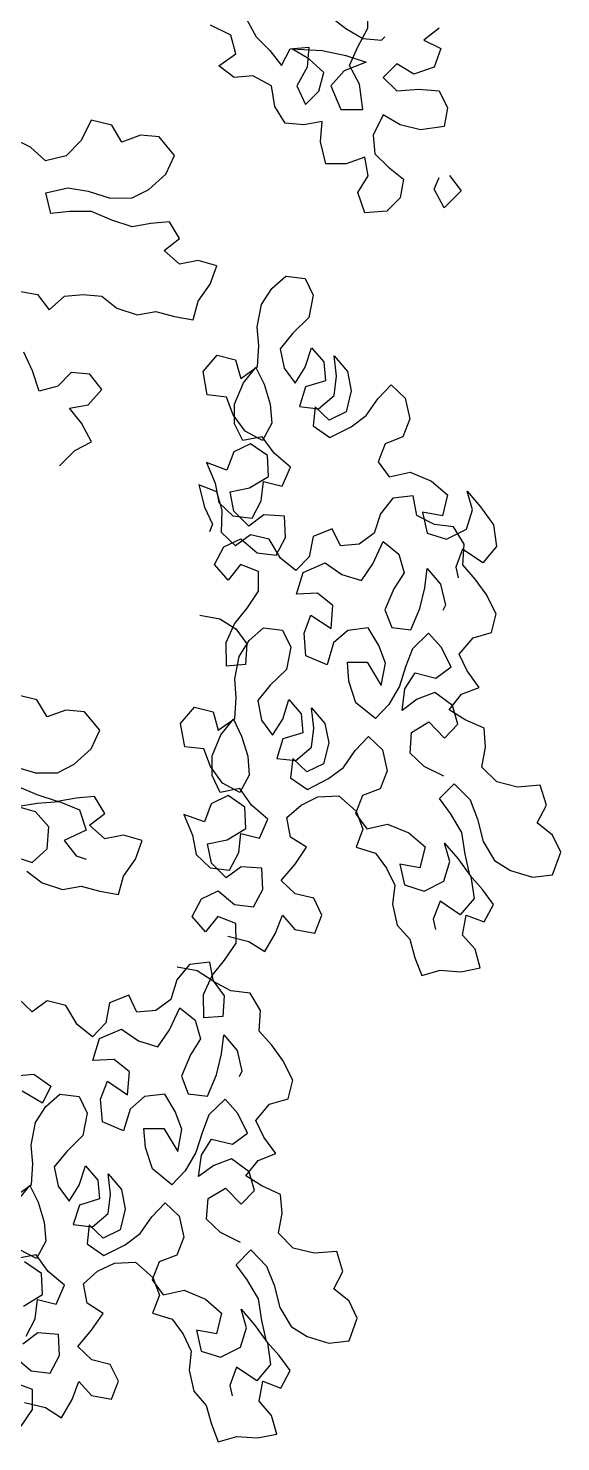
# Model space of a CAD drawing. Header units: metres. Extents: x -0.9 to 19.5, y 0 to 10.1.
# Drawn here: x 18.359 to 19.507, y 4.629 to 7.676 of the extents above; entities that cross this region are included whole.
import ezdxf

# ---------------------------------------------------------------- set-up
doc = ezdxf.new("R2010")
doc.units = ezdxf.units.M
doc.layers.add('ceco.net 89', color=7, linetype='Continuous')

msp = doc.modelspace()

# ---------------------------------------------------------------- linework, layer by layer
at = {"layer": 'ceco.net 89'}
for points in [[(18.8246, 7.7046), (18.8502, 7.6572), (18.8794, 7.628), (18.905, 7.5952), (18.9232, 7.6317), (18.9634, 7.6354), (18.9598, 7.5916), (18.9379, 7.5514), (18.9562, 7.5113), (18.9854, 7.5405), (18.9963, 7.5807), (18.9634, 7.6098), (18.9269, 7.6317), (18.9926, 7.6281), (19.0437, 7.6172), (19.0876, 7.6027), (19.0401, 7.5844), (19.0109, 7.5515), (19.0329, 7.5004), (19.0803, 7.5004), (19.073, 7.5552), (19.0511, 7.5953), (19.0693, 7.6355), (19.0911, 7.6757), (19.0911, 7.7231)], [(18.9962, 7.7121), (19.0437, 7.6756), (19.0802, 7.6538), (19.1204, 7.6502), (19.1277, 7.6575)], [(19.2445, 7.6758), (19.2117, 7.6502), (19.2482, 7.632), (19.2336, 7.5918), (19.1898, 7.5772), (19.1533, 7.5991), (19.1241, 7.5698), (19.1533, 7.5406), (19.2008, 7.5443), (19.2446, 7.5407), (19.2629, 7.5042), (19.2556, 7.4641), (19.2045, 7.4567), (19.1607, 7.4676), (19.1242, 7.4895), (19.1023, 7.4457), (19.106, 7.4055), (19.1352, 7.3763), (19.1681, 7.3508), (19.1608, 7.3106), (19.1317, 7.2814), (19.0842, 7.2777), (19.0696, 7.3215), (19.0914, 7.358), (19.0841, 7.3982), (19.0439, 7.3836), (19.0001, 7.3835), (18.9891, 7.431), (18.9927, 7.4748), (18.9526, 7.4674), (18.9124, 7.4711), (18.8905, 7.5075), (18.8831, 7.5514), (18.843, 7.5732), (18.8028, 7.5695), (18.7699, 7.5951), (18.8064, 7.6207), (18.7954, 7.6608), (18.7516, 7.6827)], [(18.3381, 7.1089), (18.3783, 7.1017), (18.4038, 7.0688), (18.4367, 7.0981), (18.4768, 7.1018), (18.517, 7.0981), (18.5499, 7.0726), (18.5937, 7.0581), (18.6339, 7.0654), (18.674, 7.0545), (18.7142, 7.0472), (18.7251, 7.0874), (18.7506, 7.1239), (18.7652, 7.1641), (18.725, 7.175), (18.6849, 7.1677), (18.652, 7.1968), (18.6848, 7.2224), (18.6629, 7.2589), (18.6227, 7.2552), (18.5826, 7.2479), (18.5388, 7.2625), (18.4949, 7.2807), (18.4475, 7.2806), (18.4073, 7.2769), (18.3963, 7.3208), (18.4438, 7.3317), (18.4876, 7.3245), (18.5351, 7.3099), (18.5825, 7.31), (18.619, 7.3283), (18.6555, 7.3612), (18.6737, 7.4013), (18.6408, 7.4415), (18.6007, 7.4451), (18.5605, 7.4304), (18.5386, 7.4669), (18.4947, 7.4778), (18.4729, 7.434), (18.4401, 7.4011), (18.3962, 7.3901), (18.3634, 7.4193), (18.3268, 7.4375)], [(19.2667, 7.3582), (19.2923, 7.3254), (19.2558, 7.2888), (19.2339, 7.329), (19.2448, 7.3545)], [(18.7284, 6.4111), (18.7716, 6.4031), (18.8061, 6.3812), (18.83, 6.3488), (18.827, 6.3043), (18.7863, 6.301), (18.7855, 6.3518), (18.8036, 6.3925), (18.8304, 6.4258), (18.8554, 6.4622), (18.8552, 6.5047), (18.8164, 6.5197), (18.7895, 6.4864), (18.7606, 6.5201), (18.7806, 6.5578), (18.8169, 6.5754), (18.852, 6.5454), (18.8933, 6.5405), (18.9133, 6.5782), (18.9113, 6.6239), (18.8668, 6.6269), (18.8343, 6.603), (18.8023, 6.6348), (18.794, 6.6768), (18.836, 6.685), (18.8766, 6.7095), (18.8746, 6.7552), (18.8382, 6.7802), (18.8019, 6.7626), (18.787, 6.7237), (18.7431, 6.7399), (18.7614, 6.6955), (18.7697, 6.6535), (18.7998, 6.6248), (18.8412, 6.6199), (18.8611, 6.6575), (18.866, 6.6989), (18.9061, 6.689), (18.9241, 6.7297), (18.889, 6.7597), (18.8632, 6.7953), (18.8213, 6.787), (18.8037, 6.8233), (18.8035, 6.8659), (18.8228, 6.9116), (18.8497, 6.9449), (18.8673, 6.9086), (18.8806, 6.8655), (18.8838, 6.8248), (18.8639, 6.7872), (18.8262, 6.8071), (18.8005, 6.8427), (18.786, 6.8809), (18.7446, 6.8858), (18.7357, 6.9358), (18.7657, 6.971), (18.8058, 6.9611), (18.8172, 6.921), (18.8528, 6.9468), (18.8558, 6.9913), (18.8526, 7.032), (18.8618, 7.0802), (18.8836, 7.1147), (18.9143, 7.1417), (18.9556, 7.1368), (18.9732, 7.1005), (18.964, 7.0523), (18.929, 7.0184), (18.9022, 6.9851), (18.9104, 6.9432), (18.9343, 6.9107), (18.9561, 6.9452), (18.9692, 6.9872), (18.9962, 6.9566), (18.9994, 6.9159), (18.9562, 6.9026), (18.9432, 6.8606), (18.9845, 6.8557), (19.0183, 6.8846), (19.0232, 6.926), (19.018, 6.9698), (19.0469, 6.936), (19.0552, 6.8941), (19.044, 6.849), (19.0078, 6.8314), (18.9776, 6.8601), (18.9727, 6.8188), (19.0091, 6.7938), (19.0548, 6.8171), (19.0873, 6.841), (19.1122, 6.8774), (19.1409, 6.9075), (19.1711, 6.8788), (19.1812, 6.8337), (19.1663, 6.7949), (19.1281, 6.7804), (19.1132, 6.7415), (19.1371, 6.709), (19.1821, 6.7191), (19.2279, 6.6998), (19.263, 6.6699), (19.2519, 6.6248), (19.2087, 6.6328), (19.2188, 6.5877), (19.2608, 6.5747), (19.3033, 6.5961), (19.3164, 6.6381), (19.305, 6.6781), (19.3339, 6.6444), (19.3615, 6.6057), (19.3685, 6.5587), (19.3386, 6.5236), (19.2953, 6.5529), (19.2804, 6.514), (19.2854, 6.4915)], [(18.4261, 6.733), (18.4589, 6.7658), (18.4954, 6.7841), (18.4734, 6.8243), (18.4479, 6.8571), (18.488, 6.8644), (18.5172, 6.8973), (18.4916, 6.9302), (18.4514, 6.9338), (18.4223, 6.9046), (18.3821, 6.8936), (18.3675, 6.9374), (18.3492, 6.9775)], [(18.7891, 5.7187), (18.8342, 5.7075), (18.8687, 5.6857), (18.8918, 5.7252), (18.9067, 5.7641), (18.9337, 5.7335), (18.9769, 5.7255), (18.9919, 5.7643), (18.9742, 5.8006), (18.9341, 5.8105), (18.904, 5.8392), (18.934, 5.8744), (18.9589, 5.9108), (18.9244, 5.9326), (18.9162, 5.9745), (18.9468, 6.0015), (18.983, 6.0192), (19.0287, 6.0212), (19.0658, 5.9881), (19.0803, 5.9499), (19.0654, 5.911), (19.1073, 5.898), (19.1312, 5.8655), (19.1489, 5.8292), (19.144, 5.7879), (19.1541, 5.7429), (19.1811, 5.7122), (19.1925, 5.6722), (19.207, 5.634), (19.247, 5.6454), (19.2915, 5.6424), (19.3334, 5.6507), (19.3221, 5.6907), (19.295, 5.7213), (19.3031, 5.7645), (19.3419, 5.7496), (19.3619, 5.7872), (19.338, 5.8197), (19.311, 5.8503), (19.3008, 5.8954), (19.2938, 5.9423), (19.2693, 5.983), (19.2454, 6.0155), (19.2773, 6.0475), (19.3112, 6.0125), (19.3276, 5.9712), (19.3396, 5.9231), (19.3641, 5.8824), (19.3986, 5.8606), (19.4456, 5.8463), (19.4894, 5.8515), (19.5068, 5.9003), (19.4892, 5.9366), (19.4559, 5.9634), (19.4759, 6.0011), (19.4626, 6.0442), (19.4138, 6.0403), (19.3687, 6.0515), (19.3366, 6.0833), (19.3447, 6.1266), (19.3414, 6.1673), (19.3007, 6.1853), (19.2662, 6.2071), (19.293, 6.2404), (19.3312, 6.2549), (19.3054, 6.2905), (19.2878, 6.3268), (19.3177, 6.3619), (19.3578, 6.3733), (19.3677, 6.4134), (19.3463, 6.4559), (19.3224, 6.4884), (19.2954, 6.519), (19.2984, 6.5635), (19.2758, 6.601), (19.2344, 6.6059), (19.1968, 6.6259), (19.1886, 6.6678), (19.1447, 6.6627), (19.1179, 6.6294), (19.1049, 6.5874), (19.0724, 6.5635), (19.0317, 6.5603), (19.014, 6.5966), (18.9728, 6.5802), (18.9647, 6.5369), (18.936, 6.5068), (18.9028, 6.5336), (18.8782, 6.5743), (18.8381, 6.5842), (18.8056, 6.5603), (18.7755, 6.589), (18.7766, 6.6366), (18.7652, 6.6767), (18.7264, 6.6916), (18.7384, 6.6434), (18.756, 6.6071), (18.7492, 6.5902)], [(19.2547, 6.0637), (19.212, 6.0849), (19.1819, 6.1136), (19.1849, 6.1581), (19.2224, 6.1807), (19.2563, 6.1457), (19.2851, 6.1759), (19.2737, 6.2159), (19.2354, 6.244), (19.1972, 6.2295), (19.1648, 6.2056), (19.1709, 6.252), (19.1927, 6.2865), (19.2378, 6.2753), (19.2703, 6.2992), (19.2489, 6.3417), (19.2219, 6.3723), (19.1869, 6.3384), (19.172, 6.2996), (19.159, 6.2576), (19.1359, 6.2181), (19.1072, 6.1879), (19.0651, 6.2222), (19.05, 6.2685), (19.0468, 6.3092), (19.0893, 6.3094), (19.1195, 6.2593), (19.1288, 6.3076), (19.1143, 6.3457), (19.0916, 6.3832), (19.0478, 6.3781), (19.0172, 6.3511), (19.0029, 6.3041), (18.9572, 6.3234), (18.9533, 6.3722), (18.9682, 6.4111), (19.0115, 6.3818), (19.0157, 6.4313), (18.9825, 6.4581), (18.9368, 6.4561), (18.9511, 6.5031), (18.9986, 6.5233), (19.035, 6.4983), (19.077, 6.4853), (19.1019, 6.5217), (19.1243, 6.5693), (19.1576, 6.5425), (19.169, 6.5024), (19.1471, 6.4679), (19.1279, 6.4222), (19.1424, 6.384), (19.1837, 6.3791), (19.203, 6.4249), (19.2141, 6.47), (19.219, 6.5113), (19.2479, 6.4776), (19.2581, 6.4325), (19.2525, 6.4206)], [(18.6797, 5.6527), (18.7229, 5.6446), (18.7574, 5.6228), (18.7813, 5.5903), (18.7783, 5.5458), (18.7376, 5.5426), (18.7369, 5.5933), (18.7549, 5.6341), (18.7817, 5.6673), (18.8067, 5.7037), (18.8066, 5.7463), (18.7677, 5.7612), (18.7409, 5.728), (18.712, 5.7617), (18.7319, 5.7993), (18.7682, 5.8169), (18.8033, 5.787), (18.8447, 5.7821), (18.8646, 5.8197), (18.8626, 5.8654), (18.8181, 5.8684), (18.7856, 5.8445), (18.7536, 5.8764), (18.7454, 5.9183), (18.7873, 5.9266), (18.8279, 5.9511), (18.8259, 5.9968), (18.7895, 6.0218), (18.7533, 6.0041), (18.7384, 5.9653), (18.6945, 5.9814), (18.7128, 5.937), (18.721, 5.8951), (18.7511, 5.8664), (18.7925, 5.8615), (18.8124, 5.8991), (18.8173, 5.9404), (18.8574, 5.9305), (18.8755, 5.9713), (18.8403, 6.0012), (18.8146, 6.0369), (18.7726, 6.0286), (18.755, 6.0649), (18.7549, 6.1075), (18.7742, 6.1532), (18.801, 6.1865), (18.8186, 6.1502), (18.8319, 6.107), (18.8351, 6.0663), (18.8152, 6.0287), (18.7776, 6.0487), (18.7518, 6.0843), (18.7373, 6.1224), (18.696, 6.1273), (18.6871, 6.1774), (18.717, 6.2125), (18.7571, 6.2026), (18.7685, 6.1626), (18.8041, 6.1884), (18.8071, 6.2328), (18.8039, 6.2735), (18.8132, 6.3218), (18.835, 6.3563), (18.8656, 6.3833), (18.9069, 6.3784), (18.9246, 6.3421), (18.9153, 6.2939), (18.8803, 6.2599), (18.8535, 6.2267), (18.8617, 6.1848), (18.8856, 6.1523), (18.9074, 6.1868), (18.9205, 6.2287), (18.9475, 6.1981), (18.9507, 6.1574), (18.9076, 6.1442), (18.8945, 6.1022), (18.9359, 6.0973), (18.9696, 6.1262), (18.9745, 6.1675), (18.9694, 6.2113), (18.9983, 6.1776), (19.0065, 6.1357), (18.9954, 6.0906), (18.9591, 6.0729), (18.929, 6.1017), (18.9241, 6.0603), (18.9605, 6.0354), (19.0061, 6.0587), (19.0386, 6.0825), (19.0635, 6.1189), (19.0923, 6.1491), (19.1224, 6.1203), (19.1325, 6.0753), (19.1176, 6.0364), (19.0795, 6.0219), (19.0645, 5.9831), (19.0884, 5.9506), (19.1335, 5.9607), (19.1792, 5.9414), (19.2144, 5.9114), (19.2032, 5.8663), (19.16, 5.8744), (19.1701, 5.8293), (19.2121, 5.8163), (19.2547, 5.8377), (19.2677, 5.8797), (19.2563, 5.9197), (19.2852, 5.886), (19.3129, 5.8472), (19.3199, 5.8003), (19.2899, 5.7651), (19.2466, 5.7944), (19.2317, 5.7556), (19.2368, 5.7331)], [(18.3265, 6.0857), (18.374, 6.0712), (18.4215, 6.0712), (18.458, 6.0895), (18.4944, 6.1224), (18.5127, 6.1626), (18.4798, 6.2027), (18.4396, 6.2063), (18.3995, 6.1917), (18.3775, 6.2282), (18.3337, 6.2391)], [(18.3559, 5.8594), (18.3888, 5.8339), (18.4327, 5.8193), (18.4728, 5.8266), (18.513, 5.8157), (18.5531, 5.8085), (18.5641, 5.8486), (18.5896, 5.8852), (18.6042, 5.9253), (18.564, 5.9363), (18.5238, 5.9289), (18.4909, 5.9581), (18.5238, 5.9837), (18.5018, 6.0202), (18.4617, 6.0165), (18.4215, 6.0092), (18.3777, 6.0237), (18.3339, 6.0419)], [(18.3231, 5.8922), (18.3669, 5.8777), (18.3997, 5.9069), (18.4033, 5.9544), (18.3741, 5.9872), (18.3339, 5.9981), (18.3777, 6.0055), (18.4252, 6.0092), (18.469, 5.9909), (18.4837, 5.9471), (18.4362, 5.9252), (18.4618, 5.8924), (18.4837, 5.8851)], [(18.3505, 4.714), (18.3956, 4.7028), (18.4301, 4.681), (18.4532, 4.7205), (18.4681, 4.7594), (18.4951, 4.7287), (18.5383, 4.7207), (18.5532, 4.7596), (18.5356, 4.7959), (18.4955, 4.8058), (18.4654, 4.8345), (18.4953, 4.8696), (18.5203, 4.906), (18.4858, 4.9278), (18.4775, 4.9698), (18.5081, 4.9968), (18.5444, 5.0144), (18.5901, 5.0164), (18.6271, 4.9833), (18.6416, 4.9452), (18.6267, 4.9063), (18.6687, 4.8933), (18.6926, 4.8608), (18.7102, 4.8245), (18.7053, 4.7832), (18.7155, 4.7381), (18.7425, 4.7075), (18.7539, 4.6675), (18.7684, 4.6293), (18.8084, 4.6407), (18.8529, 4.6377), (18.8948, 4.6459), (18.8834, 4.686), (18.8564, 4.7166), (18.8644, 4.7598), (18.9033, 4.7449), (18.9232, 4.7825), (18.8994, 4.815), (18.8723, 4.8456), (18.8622, 4.8907), (18.8552, 4.9376), (18.8307, 4.9782), (18.8068, 5.0107), (18.8386, 5.0428), (18.8725, 5.0078), (18.8889, 4.9665), (18.901, 4.9183), (18.9255, 4.8777), (18.96, 4.8559), (19.007, 4.8416), (19.0508, 4.8467), (19.0682, 4.8956), (19.0506, 4.9319), (19.0173, 4.9587), (19.0372, 4.9963), (19.024, 5.0395), (18.9751, 5.0356), (18.93, 5.0468), (18.898, 5.0786), (18.906, 5.1218), (18.9028, 5.1625), (18.862, 5.1806), (18.8276, 5.2024), (18.8544, 5.2356), (18.8925, 5.2502), (18.8668, 5.2858), (18.8491, 5.322), (18.8791, 5.3572), (18.9191, 5.3686), (18.9291, 5.4087), (18.9077, 5.4512), (18.8838, 5.4837), (18.8568, 5.5143), (18.8598, 5.5588), (18.8371, 5.5963), (18.7958, 5.6012), (18.7582, 5.6211), (18.7499, 5.663), (18.7061, 5.6579), (18.6793, 5.6246), (18.6662, 5.5827), (18.6337, 5.5588), (18.593, 5.5555), (18.5754, 5.5918), (18.5341, 5.5754), (18.5261, 5.5322), (18.4974, 5.5021), (18.4641, 5.5289), (18.4396, 5.5695), (18.3995, 5.5794), (18.367, 5.5556), (18.3369, 5.5843)], [(18.816, 5.059), (18.7734, 5.0801), (18.7433, 5.1089), (18.7463, 5.1533), (18.7838, 5.176), (18.8177, 5.141), (18.8464, 5.1711), (18.835, 5.2112), (18.7968, 5.2393), (18.7586, 5.2247), (18.7261, 5.2009), (18.7323, 5.2472), (18.7541, 5.2817), (18.7992, 5.2706), (18.8317, 5.2944), (18.8103, 5.337), (18.7833, 5.3676), (18.7483, 5.3337), (18.7334, 5.2948), (18.7203, 5.2528), (18.6973, 5.2133), (18.6686, 5.1832), (18.6265, 5.2175), (18.6114, 5.2638), (18.6081, 5.3045), (18.6507, 5.3046), (18.6809, 5.2546), (18.6902, 5.3028), (18.6756, 5.341), (18.653, 5.3785), (18.6092, 5.3734), (18.5786, 5.3464), (18.5643, 5.2994), (18.5185, 5.3187), (18.5147, 5.3675), (18.5296, 5.4063), (18.5729, 5.377), (18.5771, 5.4265), (18.5439, 5.4533), (18.4981, 5.4513), (18.5124, 5.4983), (18.56, 5.5185), (18.5963, 5.4936), (18.6383, 5.4805), (18.6633, 5.5169), (18.6857, 5.5646), (18.7189, 5.5377), (18.7303, 5.4977), (18.7085, 5.4632), (18.6892, 5.4174), (18.7037, 5.3793), (18.7451, 5.3744), (18.7643, 5.4201), (18.7755, 5.4652), (18.7804, 5.5066), (18.8093, 5.4728), (18.8194, 5.4278), (18.8138, 5.4159)], [(18.3308, 5.4176), (18.3709, 5.4213), (18.4075, 5.3958), (18.3893, 5.3592), (18.3454, 5.3847)], [(18.3299, 5.1578), (18.3655, 5.1836), (18.3685, 5.2281), (18.3653, 5.2688), (18.3745, 5.317), (18.3964, 5.3515), (18.427, 5.3785), (18.4683, 5.3736), (18.4859, 5.3373), (18.4767, 5.2891), (18.4417, 5.2552), (18.4149, 5.2219), (18.4231, 5.18), (18.447, 5.1475), (18.4688, 5.182), (18.4819, 5.224), (18.5089, 5.1934), (18.5121, 5.1527), (18.4689, 5.1394), (18.4559, 5.0974), (18.4972, 5.0925), (18.531, 5.1214), (18.5359, 5.1628), (18.5307, 5.2066), (18.5596, 5.1729), (18.5679, 5.1309), (18.5567, 5.0858), (18.5205, 5.0682), (18.4903, 5.0969), (18.4854, 5.0556), (18.5218, 5.0306), (18.5675, 5.0539), (18.6, 5.0778), (18.6249, 5.1142), (18.6536, 5.1443), (18.6838, 5.1156), (18.6939, 5.0705), (18.679, 5.0317), (18.6408, 5.0172), (18.6259, 4.9783), (18.6498, 4.9458), (18.6948, 4.956), (18.7406, 4.9367), (18.7757, 4.9067), (18.7646, 4.8616), (18.7214, 4.8696), (18.7315, 4.8246), (18.7735, 4.8115), (18.816, 4.8329), (18.8291, 4.8749), (18.8177, 4.915), (18.8466, 4.8812), (18.8742, 4.8425), (18.8812, 4.7955), (18.8513, 4.7604), (18.808, 4.7897), (18.7931, 4.7508), (18.7981, 4.7283)], [(18.3355, 5.1485), (18.3624, 5.1817), (18.38, 5.1455), (18.3933, 5.1023), (18.3965, 5.0616), (18.3766, 5.024), (18.3389, 5.0439)], [(18.3539, 4.8567), (18.3738, 4.8944), (18.3787, 4.9357), (18.4188, 4.9258), (18.4368, 4.9665), (18.4017, 4.9965), (18.3759, 5.0321), (18.334, 5.0239)], [(18.3487, 4.9218), (18.3893, 4.9464), (18.3873, 4.9921), (18.3509, 5.017)], [(18.3296, 4.8122), (18.3647, 4.7822), (18.406, 4.7773), (18.426, 4.815), (18.424, 4.8607), (18.3795, 4.8637), (18.347, 4.8398)], [(18.3431, 4.6626), (18.3681, 4.699), (18.3679, 4.7416), (18.3291, 4.7565)]]:
    msp.add_lwpolyline(points, dxfattribs=at)

doc.saveas('drawing.dxf')
